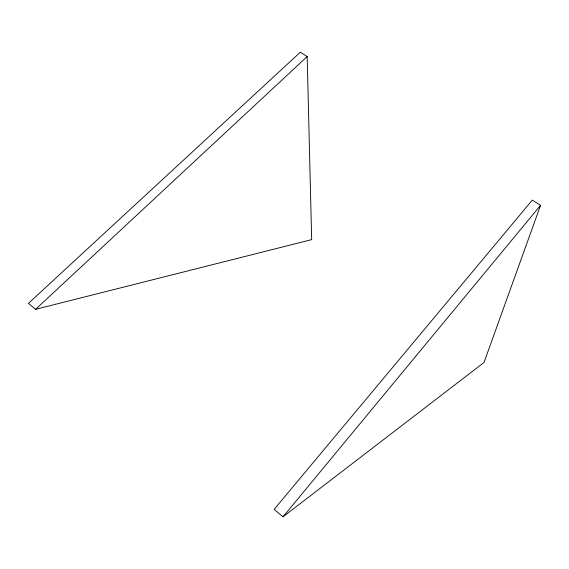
<?xml version="1.0" encoding="UTF-8"?>
<svg xmlns="http://www.w3.org/2000/svg" width="569" height="569" viewBox="0 0 569 569"><rect width="100%" height="100%" fill="white"/><g stroke="black" fill="none" stroke-linecap="round" stroke-linejoin="round"><path stroke-width="0.85" d="M540.55 205.338L484.02 362.467L283.035 516.801L274.151 509.355L532.314 200.089L540.55 205.338L283.035 516.801M35.577 309.33L307.175 56.559L300.34 52.199L28.45 303.355L35.577 309.33L311.677 239.634L307.175 56.559"/></g></svg>
